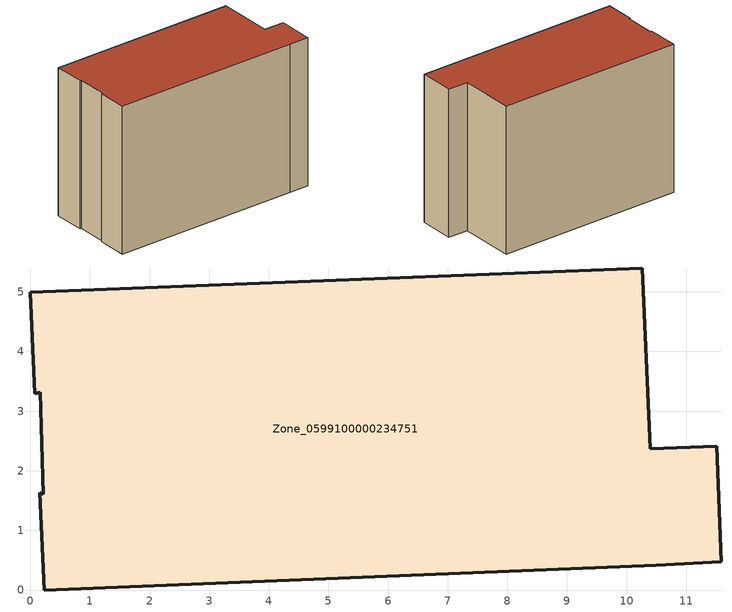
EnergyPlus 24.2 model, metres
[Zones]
Zone_0599100000234751
 floor ground (C_G): 0.23,0 0.15,1.63 0.22,1.61 0.17,3.32 0.08,3.29 0,4.99 10.27,5.4 10.4,2.37 11.52,2.41 11.59,0.47 10.49,0.41 z0
 wall outside (C_F): 10.27,5.4 0,4.99 0.08,3.29 0.17,3.32 0.22,1.61 0.15,1.63 0.23,0 10.49,0.41 11.59,0.47 11.52,2.41 10.4,2.37 10.27,5.4 z0:8.1
 roof outside (C_R): 0.23,0 10.49,0.41 11.59,0.47 11.52,2.41 10.4,2.37 10.27,5.4 0,4.99 0.08,3.29 0.17,3.32 0.22,1.61 0.15,1.63 z8.1
[BUILDING]
Pand.0599100000234751: North Axis=0; Terrain=City; Loads Convergence Tolerance Value=0.04; Temperature Convergence Tolerance Value=0.4; Solar Distribution=FullExterior; Maximum Number of Warmup Days=25; Minimum Number of Warmup Days=1
[Site:Location]
Rotterdam.The.Hague.AP_ZH_NLD Design_Conditions: Latitude=51.96; Longitude=4.45; Time Zone=1; Elevation=-4.5
[SITE:GROUNDTEMPERATURE:BUILDINGSURFACE]
18, 18, 18, 18, 18, 18, 18, 18, 18, 18, 18, 18
[MATERIAL] Thermal Absorptance=0.9; Solar Absorptance=0.7; Visible Absorptance=0.7
Name | Roughness | Thickness | Conductivity | Density | Specific Heat
G.TI.1946-1964 | MediumSmooth | 0.15 | 1 | 540 | 1210
F.TI.1946-1964 | Rough | 0.3 | 0.857143 | 1920 | 840
R.TI.1946-1964 | MediumRough | 0.2 | 0.277778 | 1500 | 1000
[CONSTRUCTION]
C_G: G.TI.1946-1964
C_F: F.TI.1946-1964
C_R: R.TI.1946-1964
[ZONE]
Zone_0599100000234751: Type=1; Multiplier=1; Ceiling Height=Autocalculate; Volume=Autocalculate; Floor Area=autocalculate; Part of Total Floor Area=Yes
[ZONEINFILTRATION:DESIGNFLOWRATE]
Infil_Zone_0599100000234751: Zone or ZoneList or Space or SpaceList=Zone_0599100000234751; Schedule=AlwaysOn; Design Flow Rate Calculation Method=Flow/Area; Flow Rate per Floor Area=0.003; Constant Term Coefficient=1; Temperature Term Coefficient=0; Velocity Term Coefficient=0; Velocity Squared Term Coefficient=0
[HVACTEMPLATE:ZONE:IDEALLOADSAIRSYSTEM]
Zone_0599100000234751: Maximum Heating Supply Air Temperature=50; Minimum Cooling Supply Air Temperature=13; Maximum Heating Supply Air Humidity Ratio=0.0156; Minimum Cooling Supply Air Humidity Ratio=0.0077; Heating Limit=NoLimit; Cooling Limit=NoLimit; Dehumidification Control Type=ConstantSensibleHeatRatio; Cooling Sensible Heat Ratio=0.7; Dehumidification Setpoint=60; Humidification Control Type=None; Humidification Setpoint=30; Outdoor Air Method=None; Outdoor Air Flow Rate per Person=0.00944; Outdoor Air Flow Rate per Zone Floor Area=0; Outdoor Air Flow Rate per Zone=0; Demand Controlled Ventilation Type=None; Outdoor Air Economizer Type=NoEconomizer; Heat Recovery Type=None; Sensible Heat Recovery Effectiveness=0.7; Latent Heat Recovery Effectiveness=0.65
[ZONECONTROL:THERMOSTAT]
ThermostatControl_Zone_0599100000234751: Zone or ZoneList=Zone_0599100000234751; Control Type Schedule=DualSetpointControlType; Control 1=Thermostat_Zone_0599100000234751; Temperature Difference Between Cutout And Setpoint=0
[THERMOSTATSETPOINT:DUALSETPOINT]
Thermostat_Zone_0599100000234751: Heating Setpoint Temperature Schedule=HeatingSetpoint_Zone_0599100000234751; Cooling Setpoint Temperature Schedule=CoolingSetpoint_Zone_0599100000234751
[SCHEDULE:COMPACT]
HeatingSetpoint_Zone_0599100000234751: Through: 12/31, For: AllDays, Until: 24:00, 21
CoolingSetpoint_Zone_0599100000234751: Through: 12/31, For: AllDays, Until: 24:00, 24
DualSetpointControlType: Through: 12/31, For: AllDays, Until: 24:00, 4
AlwaysOn: Through: 12/31, For: AllDays, Until: 24:00, 1
